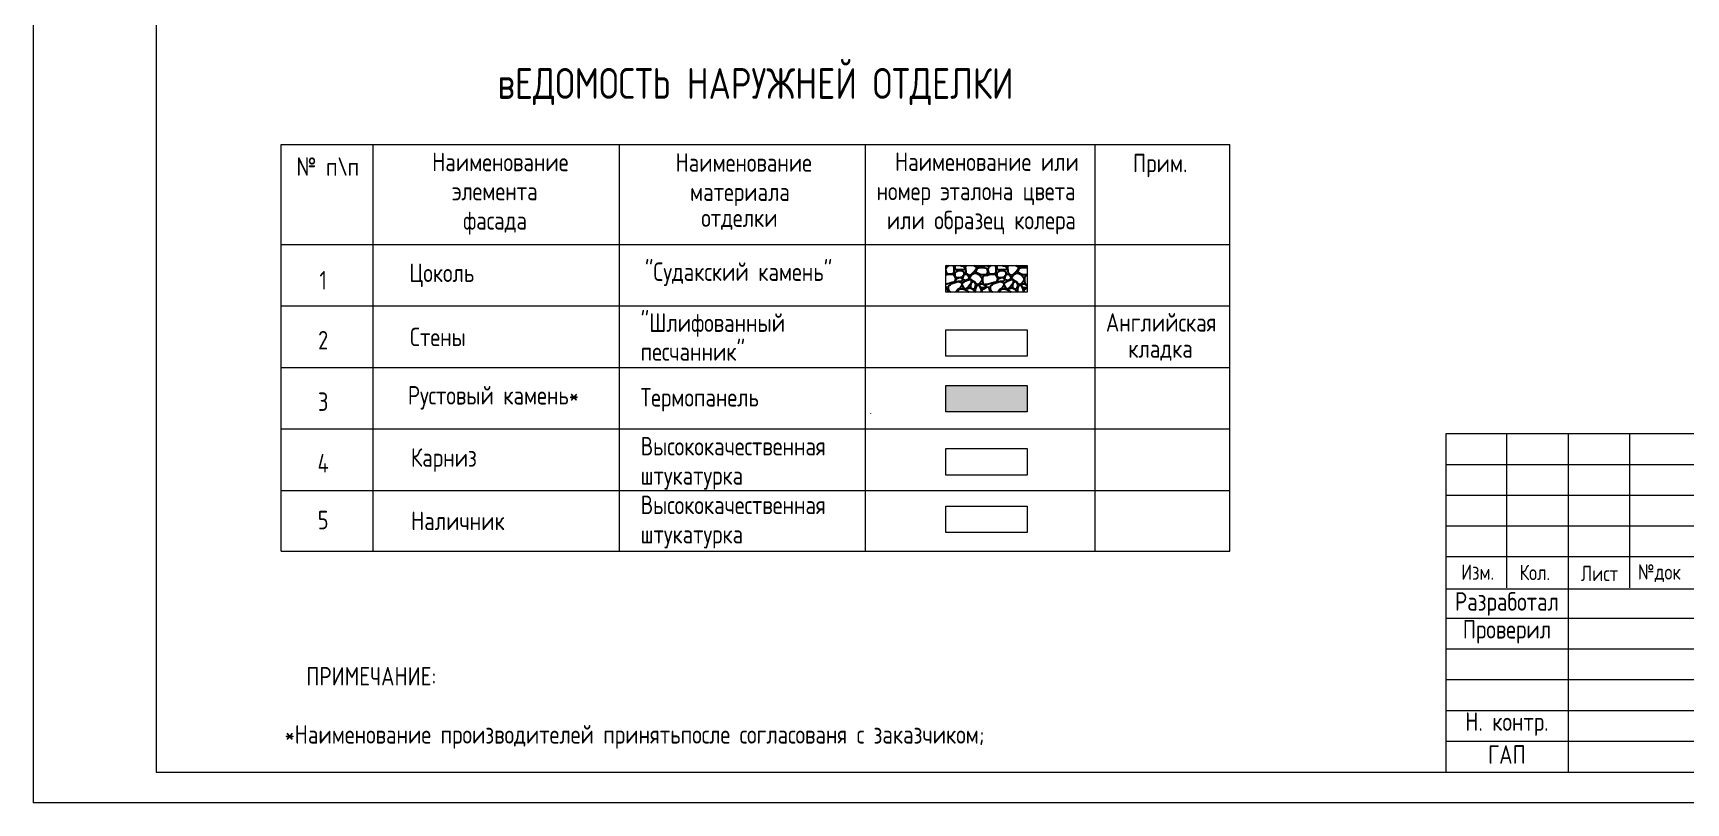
# Model space of a CAD drawing. Header units: feet. Extents: x -10410 to 374725, y -46422 to 88923.
# Drawn here: x 283976 to 310836, y -16806 to -4294 of the extents above; entities that cross this region are included whole.
import ezdxf

# ---------------------------------------------------------------- set-up
doc = ezdxf.new("R2010")
doc.units = ezdxf.units.FT
doc.header["$MEASUREMENT"] = 0
for name, color, linetype, lineweight in [('00_Ном._пера__120', 7, 'Continuous', 5), ('0_Ном._пера__120', 7, 'Continuous', 5), ('82323000_Ном._пера__1', 7, 'Continuous', 20), ('82323000_Ном._пера__120', 7, 'Continuous', 5), ('Интерьер - Мебель_Ном._пера__1', 7, 'Continuous', 20), ('Конструктив - Перекрытия_Ном._пера__1', 7, 'Continuous', 20), ('Конструктив - Стены Несущие_Ном._пера__1', 7, 'Continuous', 20), ('Конструктив - Стены Несущие_Ном._пера__120', 7, 'Continuous', 5), ('Маркер - Оси_Ном._пера__1', 7, 'Continuous', 20), ('Маркер - Оси_Ном._пера__21', 7, 'Continuous', 40)]:
    doc.layers.add(name, color=color, linetype=linetype, lineweight=lineweight)
doc.layers.add('Конструктив - Стены Несущие_Ном._пера__82', color=7, linetype='Continuous', lineweight=25, true_color=0xaaaaaa)
doc.styles.add('СГЕНЕРИР_СТИЛЬ_2', font='CS_Gost2304.shx')

# ---------------------------------------------------------------- blocks, each defined once
blk = doc.blocks.new('*X6')
at = {"layer": 'Конструктив - Стены Несущие_Ном._пера__82', "linetype": 'Continuous'}
for p, q in [((298817, -8082), (298811, -8082)), ((298817, -8109), (298811, -8128)), ((298811, -8141), (298817, -8184)), ((298811, -8225), (298831, -8218)), ((298832, -8073), (298817, -8082)), ((298838, -8089), (298817, -8109)), ((298817, -8184), (298820, -8191)), ((298820, -8191), (298824, -8198)), ((298824, -8198), (298844, -8205)), ((298831, -8218), (298892, -8211)), ((298857, -8073), (298838, -8089)), ((298844, -8205), (298913, -8205)), ((298892, -8211), (298926, -8211)), ((298913, -8205), (298933, -8198)), ((298926, -8211), (298947, -8232)), ((298933, -8198), (298938, -8191)), ((298938, -8191), (298947, -8177)), ((298940, -8075), (298939, -8073)), ((298947, -8123), (298940, -8075)), ((298947, -8150), (298947, -8123)), ((298947, -8177), (298947, -8150)), ((298947, -8232), (298967, -8280)), ((298954, -8082), (298962, -8073)), ((298954, -8082), (298954, -8116)), ((298954, -8116), (298960, -8130)), ((298960, -8307), (298954, -8327)), ((298960, -8130), (298971, -8135)), ((298960, -8191), (298971, -8181)), ((298960, -8239), (298960, -8191)), ((298967, -8252), (298960, -8239)), ((298967, -8293), (298960, -8307)), ((298971, -8256), (298967, -8252)), ((298967, -8280), (298967, -8293)), ((298971, -8304), (298967, -8307)), ((298967, -8307), (298967, -8327)), ((298971, -8135), (298988, -8143)), ((298971, -8181), (298981, -8170)), ((298981, -8266), (298971, -8256)), ((298988, -8287), (298971, -8304)), ((298981, -8170), (299015, -8150)), ((299015, -8273), (298981, -8266)), ((299008, -8143), (298988, -8143)), ((299029, -8273), (298988, -8287)), ((299056, -8136), (299008, -8143)), ((299015, -8150), (299056, -8150)), ((299049, -8266), (299015, -8273)), ((299063, -8273), (299029, -8273)), ((299045, -8073), (299063, -8075)), ((299076, -8259), (299049, -8266)), ((299049, -8327), (299070, -8321)), ((299111, -8143), (299056, -8136)), ((299056, -8150), (299090, -8164)), ((299063, -8075), (299097, -8082)), ((299076, -8280), (299063, -8273)), ((299070, -8321), (299083, -8307)), ((299090, -8239), (299076, -8259)), ((299083, -8307), (299076, -8280)), ((299083, -8280), (299090, -8259)), ((299097, -8307), (299083, -8280)), ((299083, -8348), (299131, -8321)), ((299090, -8164), (299101, -8191)), ((299104, -8218), (299090, -8239)), ((299090, -8259), (299097, -8246)), ((299097, -8082), (299111, -8102)), ((299097, -8246), (299104, -8225)), ((299131, -8314), (299097, -8307)), ((299101, -8191), (299104, -8198)), ((299104, -8198), (299104, -8218)), ((299104, -8225), (299124, -8211)), ((299111, -8102), (299117, -8116)), ((299117, -8136), (299111, -8143)), ((299117, -8116), (299117, -8136)), ((299124, -8211), (299138, -8211)), ((299131, -8095), (299148, -8073)), ((299138, -8170), (299131, -8095)), ((299131, -8321), (299179, -8307)), ((299158, -8307), (299131, -8314)), ((299142, -8191), (299138, -8170)), ((299138, -8211), (299158, -8225)), ((299145, -8205), (299142, -8191)), ((299172, -8225), (299145, -8205)), ((299158, -8225), (299172, -8239)), ((299179, -8287), (299158, -8307)), ((299192, -8232), (299172, -8225)), ((299172, -8239), (299186, -8266)), ((299186, -8266), (299179, -8287)), ((299199, -8307), (299179, -8307)), ((299213, -8225), (299192, -8232)), ((299199, -8259), (299220, -8232)), ((299199, -8280), (299199, -8259)), ((299220, -8300), (299199, -8280)), ((299213, -8307), (299199, -8307)), ((299247, -8191), (299213, -8225)), ((299227, -8321), (299213, -8307)), ((299220, -8232), (299240, -8211)), ((299268, -8334), (299220, -8300)), ((299227, -8341), (299227, -8321)), ((299240, -8211), (299268, -8198)), ((299295, -8136), (299247, -8191)), ((299263, -8073), (299274, -8075)), ((299268, -8198), (299295, -8198)), ((299274, -8075), (299295, -8089)), ((299295, -8089), (299302, -8109)), ((299302, -8116), (299295, -8136)), ((299295, -8198), (299322, -8205)), ((299302, -8109), (299302, -8116)), ((299302, -8164), (299322, -8116)), ((299302, -8184), (299302, -8164)), ((299315, -8191), (299302, -8184)), ((299315, -8089), (299312, -8073)), ((299336, -8095), (299315, -8089)), ((299343, -8205), (299315, -8191)), ((299322, -8116), (299356, -8102)), ((299322, -8205), (299356, -8225)), ((299363, -8095), (299336, -8095)), ((299377, -8225), (299343, -8205)), ((299356, -8102), (299390, -8102)), ((299356, -8225), (299390, -8266)), ((299384, -8089), (299363, -8095)), ((299411, -8225), (299377, -8225)), ((299425, -8095), (299384, -8089)), ((299390, -8102), (299445, -8109)), ((299390, -8266), (299397, -8300)), ((299397, -8300), (299390, -8327)), ((299425, -8239), (299404, -8273)), ((299404, -8273), (299404, -8314)), ((299404, -8314), (299411, -8355)), ((299452, -8225), (299411, -8225)), ((299445, -8082), (299425, -8095)), ((299472, -8232), (299425, -8239)), ((299444, -8073), (299445, -8075)), ((299445, -8075), (299445, -8082)), ((299445, -8109), (299465, -8116)), ((299472, -8211), (299452, -8225)), ((299465, -8116), (299479, -8130)), ((299472, -8075), (299471, -8073)), ((299486, -8082), (299472, -8075)), ((299483, -8191), (299472, -8211)), ((299472, -8232), (299513, -8218)), ((299479, -8130), (299486, -8184)), ((299486, -8184), (299483, -8191)), ((299500, -8082), (299486, -8082)), ((299500, -8109), (299493, -8130)), ((299493, -8130), (299493, -8136)), ((299493, -8136), (299500, -8184)), ((299514, -8073), (299500, -8082)), ((299520, -8089), (299500, -8109)), ((299500, -8184), (299503, -8191)), ((299503, -8191), (299506, -8198)), ((299506, -8198), (299527, -8205)), ((299513, -8218), (299575, -8211)), ((299539, -8073), (299520, -8089)), ((299527, -8205), (299595, -8205)), ((299575, -8211), (299609, -8211)), ((299595, -8205), (299616, -8198)), ((299609, -8211), (299629, -8232)), ((299616, -8198), (299620, -8191)), ((299620, -8191), (299629, -8177)), ((299622, -8075), (299622, -8073)), ((299629, -8123), (299622, -8075)), ((299629, -8150), (299629, -8123)), ((299629, -8177), (299629, -8150)), ((299629, -8232), (299650, -8280)), ((299636, -8082), (299645, -8073)), ((299636, -8082), (299636, -8116)), ((299636, -8116), (299643, -8130)), ((299643, -8307), (299636, -8327)), ((299643, -8130), (299653, -8135)), ((299643, -8191), (299653, -8181)), ((299643, -8239), (299643, -8191)), ((299650, -8252), (299643, -8239)), ((299650, -8293), (299643, -8307)), ((299653, -8256), (299650, -8252)), ((299650, -8280), (299650, -8293)), ((299653, -8304), (299650, -8307)), ((299650, -8307), (299650, -8327)), ((299653, -8135), (299670, -8143)), ((299653, -8181), (299663, -8170)), ((299663, -8266), (299653, -8256)), ((299670, -8287), (299653, -8304)), ((299663, -8170), (299698, -8150)), ((299698, -8273), (299663, -8266)), ((299691, -8143), (299670, -8143)), ((299711, -8273), (299670, -8287)), ((299739, -8136), (299691, -8143)), ((299698, -8150), (299739, -8150)), ((299732, -8266), (299698, -8273)), ((299745, -8273), (299711, -8273)), ((299728, -8073), (299745, -8075)), ((299759, -8259), (299732, -8266)), ((299732, -8327), (299752, -8321)), ((299793, -8143), (299739, -8136)), ((299739, -8150), (299773, -8164)), ((299745, -8075), (299779, -8082)), ((299759, -8280), (299745, -8273)), ((299752, -8321), (299766, -8307)), ((299773, -8239), (299759, -8259)), ((299766, -8307), (299759, -8280)), ((299766, -8280), (299773, -8259)), ((299779, -8307), (299766, -8280)), ((299766, -8348), (299814, -8321)), ((299773, -8164), (299784, -8191)), ((299786, -8218), (299773, -8239)), ((299773, -8259), (299779, -8246)), ((299779, -8082), (299793, -8102)), ((299779, -8246), (299786, -8225)), ((299814, -8314), (299779, -8307)), ((299784, -8191), (299786, -8198)), ((299786, -8198), (299786, -8218)), ((299786, -8225), (299807, -8211)), ((299793, -8102), (299800, -8116)), ((299800, -8136), (299793, -8143)), ((299800, -8116), (299800, -8136)), ((299807, -8211), (299820, -8211)), ((299814, -8095), (299830, -8073)), ((299820, -8170), (299814, -8095)), ((299814, -8321), (299861, -8307)), ((299841, -8307), (299814, -8314)), ((299825, -8191), (299820, -8170)), ((299820, -8211), (299841, -8225)), ((299827, -8205), (299825, -8191)), ((299855, -8225), (299827, -8205)), ((299841, -8225), (299855, -8239)), ((299861, -8287), (299841, -8307)), ((299875, -8232), (299855, -8225)), ((299855, -8239), (299868, -8266)), ((299868, -8266), (299861, -8287)), ((299882, -8307), (299861, -8307)), ((299896, -8225), (299875, -8232)), ((299882, -8259), (299902, -8232)), ((299882, -8280), (299882, -8259)), ((299902, -8300), (299882, -8280)), ((299896, -8307), (299882, -8307)), ((299930, -8191), (299896, -8225)), ((299909, -8321), (299896, -8307)), ((299902, -8232), (299923, -8211)), ((299950, -8334), (299902, -8300)), ((299909, -8341), (299909, -8321)), ((299923, -8211), (299950, -8198)), ((299977, -8136), (299930, -8191)), ((299946, -8073), (299957, -8075)), ((299950, -8198), (299977, -8198)), ((299957, -8075), (299977, -8089)), ((299977, -8089), (299984, -8109)), ((299984, -8116), (299977, -8136)), ((299977, -8198), (300005, -8205)), ((299984, -8109), (299984, -8116)), ((299984, -8164), (300005, -8116)), ((299984, -8184), (299984, -8164)), ((299998, -8191), (299984, -8184)), ((299998, -8089), (299994, -8073)), ((300018, -8095), (299998, -8089)), ((300025, -8205), (299998, -8191)), ((300005, -8116), (300039, -8102)), ((300005, -8205), (300039, -8225)), ((300046, -8095), (300018, -8095)), ((300059, -8225), (300025, -8205)), ((300039, -8102), (300073, -8102)), ((300039, -8225), (300073, -8266)), ((300066, -8089), (300046, -8095)), ((300093, -8225), (300059, -8225)), ((300107, -8095), (300066, -8089)), ((300073, -8102), (300128, -8109)), ((300073, -8266), (300080, -8300)), ((300080, -8300), (300073, -8327)), ((300107, -8239), (300087, -8273)), ((300087, -8273), (300087, -8314)), ((300087, -8314), (300093, -8355)), ((300133, -8225), (300093, -8225)), ((300128, -8082), (300107, -8095)), ((300133, -8235), (300107, -8239)), ((300127, -8073), (300128, -8075)), ((300128, -8075), (300128, -8082)), ((300128, -8109), (300133, -8111)), ((298913, -8348), (298811, -8380)), ((298811, -8417), (298824, -8430)), ((298824, -8430), (298838, -8478)), ((298838, -8478), (298844, -8498)), ((298844, -8498), (298844, -8504)), ((298851, -8409), (298872, -8389)), ((298851, -8457), (298851, -8409)), ((298872, -8498), (298851, -8457)), ((298872, -8389), (298892, -8368)), ((298883, -8504), (298872, -8498)), ((298892, -8368), (298954, -8348)), ((298933, -8341), (298913, -8348)), ((298954, -8327), (298933, -8341)), ((298954, -8348), (298971, -8344)), ((298971, -8500), (298965, -8504)), ((298967, -8327), (298971, -8329)), ((298971, -8329), (298988, -8334)), ((298971, -8344), (299008, -8334)), ((298981, -8491), (298971, -8500)), ((299008, -8457), (298981, -8491)), ((298988, -8334), (299015, -8327)), ((298995, -8504), (299001, -8491)), ((299001, -8491), (299022, -8464)), ((299008, -8334), (299049, -8341)), ((299049, -8430), (299008, -8457)), ((299015, -8327), (299049, -8327)), ((299022, -8464), (299042, -8450)), ((299042, -8450), (299070, -8450)), ((299049, -8341), (299070, -8362)), ((299070, -8396), (299049, -8430)), ((299070, -8362), (299070, -8382)), ((299070, -8382), (299070, -8396)), ((299070, -8450), (299111, -8464)), ((299076, -8362), (299083, -8348)), ((299076, -8382), (299076, -8362)), ((299083, -8409), (299076, -8382)), ((299104, -8444), (299083, -8409)), ((299083, -8409), (299104, -8444)), ((299104, -8444), (299124, -8450)), ((299111, -8464), (299145, -8484)), ((299124, -8450), (299165, -8430)), ((299145, -8471), (299151, -8450)), ((299165, -8491), (299145, -8471)), ((299145, -8484), (299176, -8504)), ((299151, -8450), (299165, -8444)), ((299206, -8382), (299165, -8430)), ((299165, -8444), (299199, -8437)), ((299186, -8504), (299165, -8491)), ((299199, -8437), (299227, -8444)), ((299227, -8341), (299206, -8382)), ((299213, -8389), (299220, -8368)), ((299213, -8423), (299213, -8389)), ((299227, -8444), (299213, -8423)), ((299220, -8368), (299233, -8341)), ((299227, -8444), (299261, -8471)), ((299254, -8457), (299227, -8444)), ((299233, -8341), (299254, -8334)), ((299254, -8334), (299281, -8355)), ((299274, -8450), (299254, -8457)), ((299261, -8471), (299274, -8491)), ((299302, -8368), (299268, -8334)), ((299274, -8491), (299268, -8504)), ((299281, -8437), (299274, -8450)), ((299281, -8355), (299295, -8389)), ((299288, -8409), (299281, -8437)), ((299295, -8389), (299288, -8409)), ((299295, -8430), (299288, -8464)), ((299288, -8464), (299288, -8484)), ((299288, -8484), (299288, -8498)), ((299288, -8498), (299289, -8504)), ((299322, -8396), (299295, -8430)), ((299329, -8382), (299302, -8368)), ((299336, -8389), (299322, -8396)), ((299356, -8368), (299329, -8382)), ((299356, -8403), (299336, -8389)), ((299390, -8327), (299356, -8368)), ((299384, -8450), (299356, -8403)), ((299363, -8382), (299370, -8368)), ((299363, -8409), (299363, -8382)), ((299384, -8430), (299363, -8409)), ((299370, -8368), (299404, -8368)), ((299404, -8437), (299384, -8430)), ((299389, -8504), (299384, -8450)), ((299397, -8484), (299404, -8457)), ((299401, -8504), (299397, -8484)), ((299404, -8368), (299445, -8389)), ((299425, -8437), (299404, -8437)), ((299404, -8457), (299425, -8450)), ((299411, -8355), (299425, -8375)), ((299425, -8375), (299445, -8382)), ((299425, -8450), (299472, -8423)), ((299445, -8430), (299425, -8437)), ((299486, -8382), (299445, -8382)), ((299445, -8389), (299465, -8403)), ((299465, -8416), (299445, -8430)), ((299465, -8403), (299465, -8409)), ((299465, -8409), (299465, -8416)), ((299472, -8423), (299493, -8416)), ((299595, -8348), (299486, -8382)), ((299493, -8416), (299506, -8430)), ((299506, -8430), (299520, -8478)), ((299520, -8478), (299527, -8498)), ((299527, -8498), (299527, -8504)), ((299534, -8409), (299554, -8389)), ((299534, -8457), (299534, -8409)), ((299554, -8498), (299534, -8457)), ((299554, -8389), (299575, -8368)), ((299566, -8504), (299554, -8498)), ((299575, -8368), (299636, -8348)), ((299616, -8341), (299595, -8348)), ((299636, -8327), (299616, -8341)), ((299636, -8348), (299653, -8344)), ((299653, -8500), (299648, -8504)), ((299650, -8327), (299653, -8329)), ((299653, -8329), (299670, -8334)), ((299653, -8344), (299691, -8334)), ((299663, -8491), (299653, -8500)), ((299691, -8457), (299663, -8491)), ((299670, -8334), (299698, -8327)), ((299678, -8504), (299684, -8491)), ((299684, -8491), (299704, -8464)), ((299691, -8334), (299732, -8341)), ((299732, -8430), (299691, -8457)), ((299698, -8327), (299732, -8327)), ((299704, -8464), (299725, -8450)), ((299725, -8450), (299752, -8450)), ((299732, -8341), (299752, -8362)), ((299752, -8396), (299732, -8430)), ((299752, -8362), (299752, -8382)), ((299752, -8382), (299752, -8396)), ((299752, -8450), (299793, -8464)), ((299759, -8362), (299766, -8348)), ((299759, -8382), (299759, -8362)), ((299766, -8409), (299759, -8382)), ((299786, -8444), (299766, -8409)), ((299766, -8409), (299786, -8444)), ((299786, -8444), (299807, -8450)), ((299793, -8464), (299827, -8484)), ((299807, -8450), (299848, -8430)), ((299827, -8471), (299834, -8450)), ((299848, -8491), (299827, -8471)), ((299827, -8484), (299858, -8504)), ((299834, -8450), (299848, -8444)), ((299889, -8382), (299848, -8430)), ((299848, -8444), (299882, -8437)), ((299869, -8504), (299848, -8491)), ((299882, -8437), (299909, -8444)), ((299909, -8341), (299889, -8382)), ((299896, -8389), (299902, -8368)), ((299896, -8423), (299896, -8389)), ((299909, -8444), (299896, -8423)), ((299902, -8368), (299916, -8341)), ((299909, -8444), (299943, -8471)), ((299936, -8457), (299909, -8444)), ((299916, -8341), (299936, -8334)), ((299936, -8334), (299964, -8355)), ((299957, -8450), (299936, -8457)), ((299943, -8471), (299957, -8491)), ((299984, -8368), (299950, -8334)), ((299957, -8491), (299951, -8504)), ((299964, -8437), (299957, -8450)), ((299964, -8355), (299977, -8389)), ((299971, -8409), (299964, -8437)), ((299977, -8389), (299971, -8409)), ((299977, -8430), (299971, -8464)), ((299971, -8464), (299971, -8484)), ((299971, -8484), (299971, -8498)), ((299971, -8498), (299972, -8504)), ((300005, -8396), (299977, -8430)), ((300012, -8382), (299984, -8368)), ((300018, -8389), (300005, -8396)), ((300039, -8368), (300012, -8382)), ((300039, -8403), (300018, -8389)), ((300073, -8327), (300039, -8368)), ((300066, -8450), (300039, -8403)), ((300046, -8382), (300053, -8368)), ((300046, -8409), (300046, -8382)), ((300066, -8430), (300046, -8409)), ((300053, -8368), (300087, -8368)), ((300087, -8437), (300066, -8430)), ((300072, -8504), (300066, -8450)), ((300080, -8484), (300087, -8457)), ((300084, -8504), (300080, -8484)), ((300087, -8368), (300128, -8389)), ((300107, -8437), (300087, -8437)), ((300087, -8457), (300107, -8450)), ((300093, -8355), (300107, -8375)), ((300107, -8375), (300128, -8382)), ((300128, -8430), (300107, -8437)), ((300107, -8450), (300133, -8435)), ((300133, -8382), (300128, -8382)), ((300128, -8389), (300133, -8393)), ((300133, -8426), (300128, -8430))]:
    blk.add_line(p, q, dxfattribs=at)
blk = doc.blocks.new('Штриховка_3', base_point=(0, 0))
at = {"layer": 'Конструктив - Стены Несущие_Ном._пера__82', "linetype": 'Continuous'}
blk.add_blockref('*X6', (0, 0), dxfattribs=at)

msp = doc.modelspace()

# ---------------------------------------------------------------- hatches: boundary and pattern name
at = {"layer": 'Конструктив - Стены Несущие_Ном._пера__120', "linetype": 'Continuous', "lineweight": 0, "true_color": 0x000000}
msp.add_hatch(color=18, dxfattribs=at).paths.add_polyline_path([(298810.87305, -10019.89681), (300133.30647, -10019.89681), (300133.30647, -10450.45653), (298810.87305, -10450.45653)])

# ---------------------------------------------------------------- linework, layer by layer
at = {"layer": '00_Ном._пера__120', "linetype": 'Continuous'}
for p, q in [((313422.78394, -11309.23708), (306927.20786, -11309.23708)), ((313422.78394, -11808.89678), (306927.20786, -11808.89678)), ((313422.78394, -12308.55647), (306927.20786, -12308.55647)), ((313422.78394, -13807.53557), (306927.20786, -13807.53557)), ((313422.78394, -14307.19527), (306927.20786, -14307.19527)), ((313422.78394, -14806.85497), (306927.20786, -14806.85497)), ((313422.78394, -15306.51466), (306927.20786, -15306.51466)), ((313422.78394, -15806.17436), (306927.20786, -15806.17436))]:
    msp.add_line(p, q, dxfattribs=at)
at = {"layer": '0_Ном._пера__120', "linetype": 'Continuous'}
for p, q in [((288005.62524, -6105.93173), (303423.19255, -6105.93173)), ((288005.62524, -12713.83909), (288005.62524, -6105.93173)), ((289505.62524, -12713.83909), (289505.62524, -6105.93173)), ((293505.62524, -12713.83909), (293505.62524, -6105.93173)), ((297505.62524, -12713.83909), (297505.62524, -6105.93173)), ((301233.63964, -12713.83909), (301233.63964, -6105.93173)), ((303423.19255, -12713.83909), (303423.19255, -6105.93173)), ((288005.62524, -7727.61693), (288005.62524, -6727.61693)), ((288005.62524, -8727.61693), (288005.62524, -7727.61693)), ((288005.62524, -7727.61693), (303423.19255, -7727.61693)), ((288005.62524, -9727.61693), (288005.62524, -8727.61693)), ((288005.62524, -8727.61693), (303423.19255, -8727.61693)), ((288005.62524, -10727.61693), (288005.62524, -9727.61693)), ((288005.62524, -9727.61693), (303423.19255, -9727.61693)), ((297591.70874, -10474.86041), (297591.70874, -10473.89006)), ((288005.62524, -10727.61693), (303423.19255, -10727.61693)), ((288005.62524, -12713.83909), (288005.62524, -10727.61693)), ((307926.52726, -13307.87587), (307926.52726, -10809.57738)), ((308925.84665, -16305.83406), (308925.84665, -10809.57738)), ((309925.16605, -13307.87587), (309925.16605, -10809.57738)), ((288005.62524, -11727.61693), (303423.19255, -11727.61693)), ((288005.62524, -12713.83909), (303423.19255, -12713.83909)), ((313422.78394, -12808.21617), (306927.20786, -12808.21617)), ((306932.50671, -13328.73227), (325419.91555, -13328.73227))]:
    msp.add_line(p, q, dxfattribs=at)
at = {"layer": '0_Ном._пера__120', "linetype": 'Continuous', "flags": 128}
for points in [[(325419.91555, -10809.57738), (306932.50671, -10809.57738)], [(306932.50671, -10809.57738), (306932.50671, -16305.83406)], [(325419.91555, -10809.57738), (306932.50671, -10809.57738)], [(306932.50671, -10809.57738), (306932.50671, -16305.83406)], [(306932.50671, -16305.83406), (325419.91555, -16305.83406)], [(306932.50671, -16305.83406), (325419.91555, -16305.83406)]]:
    msp.add_lwpolyline(points, dxfattribs=at)
at = {"layer": '82323000_Ном._пера__1', "linetype": 'Continuous'}
msp.add_line((283976.36743, 12569.49131), (283976.36743, -16805.83406), dxfattribs=at)
at = {"layer": '82323000_Ном._пера__120', "linetype": 'Continuous'}
for p, q in [((285976.36743, 12069.49131), (285976.36743, -16305.83406)), ((285976.36743, -16305.83406), (325419.91555, -16305.83406)), ((325919.91555, -16805.83406), (283976.36743, -16805.83406))]:
    msp.add_line(p, q, dxfattribs=at)
at = {"layer": 'Интерьер - Мебель_Ном._пера__1', "linetype": 'Continuous'}
for p, q in [((298810.87305, -12412.40467), (298810.87305, -11981.84496)), ((298810.87305, -11981.84496), (300133.30647, -11981.84496)), ((300133.30647, -11981.84496), (300133.30647, -12412.40467)), ((300133.30647, -12412.40467), (298810.87305, -12412.40467))]:
    msp.add_line(p, q, dxfattribs=at)
at = {"layer": 'Конструктив - Перекрытия_Ном._пера__1', "linetype": 'Continuous'}
for p, q in [((298810.87305, -11478.06882), (298810.87305, -11047.50911)), ((298810.87305, -11047.50911), (300133.30647, -11047.50911)), ((300133.30647, -11047.50911), (300133.30647, -11478.06882)), ((300133.30647, -11478.06882), (298810.87305, -11478.06882))]:
    msp.add_line(p, q, dxfattribs=at)
at = {"layer": 'Конструктив - Стены Несущие_Ном._пера__1', "linetype": 'Continuous'}
for p, q in [((298810.87305, -8503.92351), (298810.87305, -8073.36379)), ((298810.87305, -8073.36379), (300133.30647, -8073.36379)), ((300133.30647, -8073.36379), (300133.30647, -8503.92351)), ((300133.30647, -8503.92351), (298810.87305, -8503.92351)), ((298810.87305, -9546.22417), (298810.87305, -9115.66446)), ((298810.87305, -9115.66446), (300133.30647, -9115.66446)), ((300133.30647, -9115.66446), (300133.30647, -9546.22417)), ((300133.30647, -9546.22417), (298810.87305, -9546.22417)), ((298810.87305, -10450.45653), (298810.87305, -10019.89681)), ((298810.87305, -10019.89681), (300133.30647, -10019.89681)), ((300133.30647, -10019.89681), (300133.30647, -10450.45653)), ((300133.30647, -10450.45653), (298810.87305, -10450.45653))]:
    msp.add_line(p, q, dxfattribs=at)

# ---------------------------------------------------------------- block references
at = {"layer": 'Конструктив - Стены Несущие_Ном._пера__82', "linetype": 'Continuous'}
msp.add_blockref('Штриховка_3', (0, 0), dxfattribs=at)

# ---------------------------------------------------------------- texts
at = {"layer": 'Маркер - Оси_Ном._пера__1', "linetype": 'Continuous', "style": 'СГЕНЕРИР_СТИЛЬ_2'}
for s, insert, char_height, attachment_point in [('\\A1;{\\FCS_Gost2304.shx;вЕДОМОСТЬ НАРУЖНЕЙ ОТДЕЛКИ}', (295716.00435, -5164.36889), 500, 5), ('\\A1;{\\FCS_Gost2304.shx;№ п\\\\п}', (288765.76363, -6464.15093), 300, 5), ('\\A1;{\\FCS_Gost2304.shx;Наименование}', (290461.38485, -6539.06265), 300, 7), ('\\A1;{\\FCS_Gost2304.shx;Наименование}', (294416.68227, -6547.26357), 300, 7), ('\\A1;{\\FCS_Gost2304.shx;Наименование или}', (297982.76907, -6534.43674), 300, 7), ('\\A1;{\\FCS_Gost2304.shx;Прим.}', (302292.61983, -6446.65647), 300, 5), ('\\A1;{\\FCS_Gost2304.shx;элемента}', (290782.83939, -7011.78992), 300, 7), ('\\A1;{\\FCS_Gost2304.shx;материала}', (294652.31863, -7104.64539), 300, 7), ('\\A1;{\\FCS_Gost2304.shx;номер эталона цвета}', (297683.13271, -7091.81856), 300, 7), ('\\A1;{\\FCS_Gost2304.shx;фасада}', (290964.65758, -7569.17174), 300, 7), ('\\A1;{\\FCS_Gost2304.shx;отделки}', (294834.13681, -7492.28175), 300, 7), ('\\A1;{\\FCS_Gost2304.shx;или образец колера}', (297848.95089, -7564.54583), 300, 7), ('\\A1;{\\FCS_Gost2304.shx;Цоколь}', (290091.19556, -8230.72837), 300, 4), ('\\A1;{\\FCS_Gost2304.shx; "Судакский камень"}', (293764.63215, -8212.96135), 300, 4), ('\\A1;{\\FCS_Gost2304.shx;1}', (288690.66591, -8311.07184), 300, 5), ('\\A1;{\\FCS_Gost2304.shx;"Шлифованный}', (293849.87491, -9230.88632), 300, 7), ('\\A1;{\\FCS_Gost2304.shx;Английская}', (301410.07166, -9146.23178), 300, 7), ('\\A1;{\\FCS_Gost2304.shx;Стены}', (290102.11204, -9232.16183), 300, 4), ('\\A1;{\\FCS_Gost2304.shx;2}', (288690.66591, -9284.56476), 300, 5), ('\\A1;{\\FCS_Gost2304.shx;песчанник"}', (293849.87491, -9618.95905), 300, 7), ('\\A1;{\\FCS_Gost2304.shx;кладка}', (301773.70802, -9618.95905), 300, 7), ('\\A1;{\\FCS_Gost2304.shx;3}', (288690.66591, -10284.56476), 300, 5), ('\\A1;{\\FCS_Gost2304.shx;Рустовый камень*}', (290066.57503, -10221.8601), 300, 4), ('\\A1;{\\FCS_Gost2304.shx;Термопанель}', (293849.87491, -10254.18831), 300, 4), ('\\A1;{\\FCS_Gost2304.shx;Высококачественная}', (293849.87491, -11157.68565), 300, 7), ('\\A1;{\\FCS_Gost2304.shx;4}', (288690.66591, -11284.56476), 300, 5), ('\\A1;{\\FCS_Gost2304.shx;Карниз}', (290115.52959, -11232.63137), 300, 4), ('\\A1;{\\FCS_Gost2304.shx;штукатурка}', (293849.87491, -11715.06747), 300, 7), ('\\A1;{\\FCS_Gost2304.shx;Высококачественная}', (293849.87491, -12111.95398), 300, 7), ('\\A1;{\\FCS_Gost2304.shx;5}', (288690.66591, -12208.37087), 300, 5), ('\\A1;{\\FCS_Gost2304.shx;Наличник}', (290119.39725, -12221.58617), 300, 4), ('\\A1;{\\FCS_Gost2304.shx;штукатурка}', (293849.87491, -12669.3358), 300, 7), ('\\A1;{\\FCS_Gost2304.shx;Изм.}', (307451.59051, -13054.38087), 250, 5), ('\\A1;{\\FCS_Gost2304.shx;Кол.}', (308380.38115, -13060.57088), 250, 5), ('\\A1;{\\FCS_Gost2304.shx;Лист}', (309432.21343, -13076.05246), 250, 5), ('\\A1;{\\FCS_Gost2304.shx;№док}', (310404.8069, -13071.31452), 250, 5), ('\\A1;{\\FCS_Gost2304.shx;Разработал}', (307926.52726, -13572.0397), 300, 5), ('\\A1;{\\FCS_Gost2304.shx;Проверил}', (307926.52726, -14024.12282), 300, 5), ('\\A1;{\\FCS_Gost2304.shx;ПРИМЕЧАНИЕ:}', (288415.0312, -14747.09075), 300, 4), ('\\A1;{\\FCS_Gost2304.shx;Н. контр.}', (307926.52726, -15524.12282), 300, 5), ('\\A1;{\\FCS_Gost2304.shx;ГАП}', (307926.52726, -16019.07737), 300, 5)]:
    msp.add_mtext(s, dxfattribs=dict(at, insert=insert, char_height=char_height, attachment_point=attachment_point))
at = {"layer": 'Маркер - Оси_Ном._пера__21', "linetype": 'Continuous', "insert": (288064.44721, -15732.47296), "char_height": 300, "attachment_point": 4, "style": 'СГЕНЕРИР_СТИЛЬ_2'}
msp.add_mtext('\\A1;{\\FCS_Gost2304.shx;*Наименование производителей принятьпосле согласованя с заказчиком;}', dxfattribs=at)

doc.saveas('drawing.dxf')
